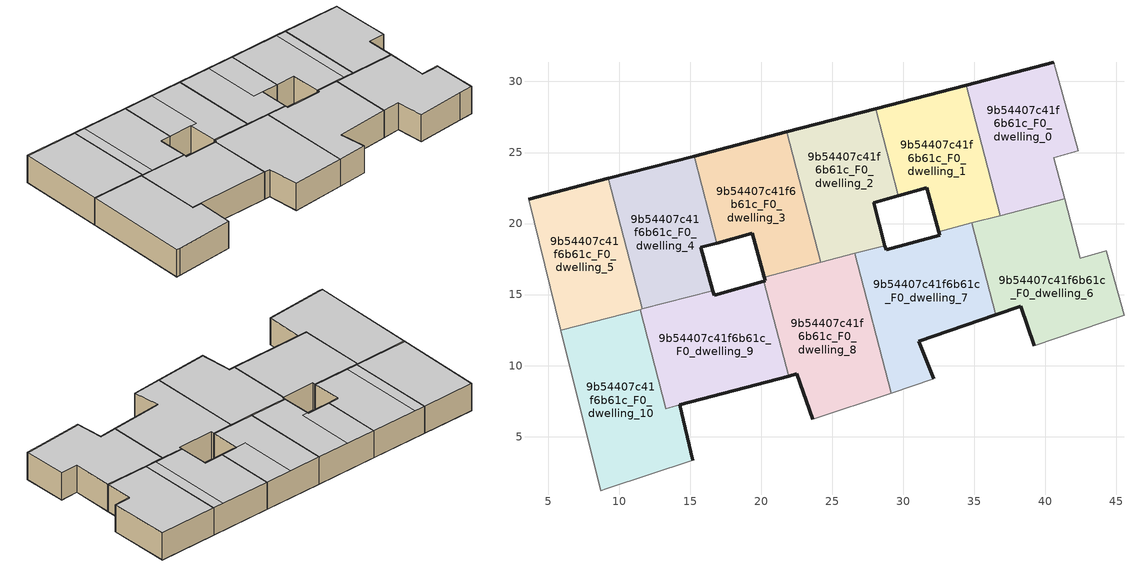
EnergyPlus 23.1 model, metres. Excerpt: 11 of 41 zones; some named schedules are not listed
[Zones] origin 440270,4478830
9b54407c41f6b61c_F0_dwelling_0
 floor ground (EU_floor_Construction): 41.35,21.75 40.58,24.62 42.32,25.13 40.58,31.36 34.42,29.75 36.82,20.57 z0
 wall outside (EU_wall_Construction): 34.42,29.75 40.58,31.36 z0:3
 wall adiabatic (EU_wall_Construction): 40.58,31.36 42.32,25.13 40.58,24.62 41.35,21.75 z0:3
 wall to 9b54407c41f6b61c_F0_dwelling_1 (EU_wall_Construction): 36.82,20.57 34.42,29.75 z0:3
 wall to 9b54407c41f6b61c_F0_dwelling_6 (EU_wall_Construction): 41.35,21.75 36.82,20.57 z0:3
 ceiling to 9b54407c41f6b61c_F1_dwelling_0 (EU_floor_Construction): 40.58,31.36 42.32,25.13 40.58,24.62 41.35,21.75 36.82,20.57 34.42,29.75 z3
9b54407c41f6b61c_F0_dwelling_1
 floor ground (EU_floor_Construction): 36.82,20.57 34.42,29.75 28.06,28.09 29.66,21.97 31.67,22.53 32.51,19.44 z0
 wall outside (EU_wall_Construction): 28.06,28.09 34.42,29.75 / 32.51,19.44 31.67,22.53 29.66,21.97 z0:3
 wall to 9b54407c41f6b61c_F0_dwelling_2 (EU_wall_Construction): 29.66,21.97 28.06,28.09 z0:3
 wall to 9b54407c41f6b61c_F0_dwelling_7 (EU_wall_Construction): 34.81,20.04 32.51,19.44 z0:3
 wall to 9b54407c41f6b61c_F0_dwelling_6 (EU_wall_Construction): 36.82,20.57 34.81,20.04 z0:3
 ceiling to 9b54407c41f6b61c_F1_dwelling_1 (EU_floor_Construction): 33.29,29.45 35.68,20.27 32.51,19.44 31.67,22.53 29.66,21.97 28.06,28.09 z3
 ceiling to 9b54407c41f6b61c_F1_dwelling_0 (EU_floor_Construction): 34.42,29.75 36.82,20.57 35.68,20.27 33.29,29.45 z3
9b54407c41f6b61c_F0_dwelling_10
 floor ground (EU_floor_Construction): 15.17,3.36 14.26,7.24 13.29,6.98 11.47,13.95 5.9,12.49 8.69,1.19 9.09,1.32 z0
 wall outside (EU_wall_Construction): 14.26,7.24 15.17,3.36 z0:3
 wall adiabatic (EU_wall_Construction): 15.17,3.36 9.09,1.32 8.69,1.19 5.9,12.49 z0:3
 wall to 9b54407c41f6b61c_F0_dwelling_9 (EU_wall_Construction): 13.29,6.98 14.26,7.24 / 11.47,13.95 13.29,6.99 z0:3; 13.29,6.99,2.99 13.29,6.99,0 13.29,6.98,0
 wall to 9b54407c41f6b61c_F0_dwelling_5 (EU_wall_Construction): 5.9,12.49 11.47,13.95 z0:3
 ceiling to 9b54407c41f6b61c_F1_dwelling_9 (EU_floor_Construction): 11.47,13.95 13.29,6.98 14.26,7.24 15.17,3.36 9.09,1.32 8.69,1.19 5.9,12.49 z3
9b54407c41f6b61c_F0_dwelling_2
 floor ground (EU_floor_Construction): 28.71,18.45 27.92,21.48 29.66,21.97 28.06,28.09 21.8,26.46 24.2,17.27 z0
 wall outside (EU_wall_Construction): 21.8,26.46 28.06,28.09 / 29.66,21.97 27.92,21.48 28.71,18.45 z0:3
 wall to 9b54407c41f6b61c_F0_dwelling_3 (EU_wall_Construction): 24.2,17.27 21.8,26.46 z0:3
 wall to 9b54407c41f6b61c_F0_dwelling_8 (EU_wall_Construction): 26.58,17.89 24.2,17.27 z0:3
 wall to 9b54407c41f6b61c_F0_dwelling_7 (EU_wall_Construction): 28.71,18.45 26.58,17.89 z0:3
 ceiling to 9b54407c41f6b61c_F1_dwelling_2 (EU_floor_Construction): 25.21,27.35 26.82,21.17 27.92,21.48 28.71,18.45 24.2,17.27 21.8,26.46 z3
 ceiling to 9b54407c41f6b61c_F1_dwelling_1 (EU_floor_Construction): 28.06,28.09 29.66,21.97 26.82,21.17 25.21,27.35 z3
9b54407c41f6b61c_F0_dwelling_3
 floor ground (EU_floor_Construction): 24.2,17.27 21.8,26.46 15.28,24.75 16.88,18.63 19.35,19.32 20.2,16.23 z0
 wall outside (EU_wall_Construction): 15.28,24.75 21.8,26.46 / 20.2,16.23 19.35,19.32 16.88,18.63 z0:3
 wall to 9b54407c41f6b61c_F0_dwelling_4 (EU_wall_Construction): 16.88,18.63 15.28,24.75 z0:3
 wall to 9b54407c41f6b61c_F0_dwelling_8 (EU_wall_Construction): 24.2,17.27 20.2,16.23 z0:3
 ceiling to 9b54407c41f6b61c_F1_dwelling_3 (EU_floor_Construction): 18.4,25.57 19.98,19.5 16.88,18.63 15.29,24.75 z3
 ceiling to 9b54407c41f6b61c_F1_dwelling_2 (EU_floor_Construction): 21.8,26.46 24.2,17.27 20.2,16.23 19.35,19.32 19.98,19.5 18.4,25.57 z3
9b54407c41f6b61c_F0_dwelling_4
 floor ground (EU_floor_Construction): 16.59,15.29 15.75,18.32 16.88,18.63 15.28,24.75 9.24,23.18 11.64,13.99 z0
 wall outside (EU_wall_Construction): 9.24,23.18 15.28,24.75 / 16.88,18.63 15.75,18.32 16.59,15.29 z0:3
 wall to 9b54407c41f6b61c_F0_dwelling_5 (EU_wall_Construction): 11.64,13.99 9.24,23.18 z0:3
 wall to 9b54407c41f6b61c_F0_dwelling_9 (EU_wall_Construction): 16.59,15.29 11.64,13.99 z0:3
 ceiling to 9b54407c41f6b61c_F1_dwelling_4 (EU_floor_Construction): 10.37,23.47 12.77,14.29 11.63,13.99 9.24,23.18 z3
 ceiling to 9b54407c41f6b61c_F1_dwelling_3 (EU_floor_Construction): 15.29,24.75 16.88,18.63 15.75,18.32 16.59,15.29 12.77,14.29 10.37,23.47 z3
9b54407c41f6b61c_F0_dwelling_5
 floor ground (EU_floor_Construction): 11.64,13.99 9.24,23.18 3.62,21.71 5.9,12.49 z0
 wall outside (EU_wall_Construction): 3.62,21.71 9.24,23.18 z0:3
 wall adiabatic (EU_wall_Construction): 5.9,12.49 3.62,21.71 z0:3
 wall to 9b54407c41f6b61c_F0_dwelling_9 (EU_wall_Construction): 11.63,13.99 11.47,13.95 z0:3
 ceiling to 9b54407c41f6b61c_F1_dwelling_4 (EU_floor_Construction): 9.24,23.18 11.63,13.99 5.9,12.49 3.62,21.71 z3
9b54407c41f6b61c_F0_dwelling_6
 floor ground (EU_floor_Construction): 45.53,13.55 44.3,18.09 42.47,17.55 41.35,21.75 34.81,20.04 36.5,13.58 38.27,14.18 39.21,11.41 44.06,13.06 z0
 wall outside (EU_wall_Construction): 39.21,11.41 38.27,14.18 36.5,13.58 z0:3
 wall adiabatic (EU_wall_Construction): 41.35,21.75 42.47,17.55 44.3,18.09 45.53,13.55 44.06,13.06 39.21,11.41 z0:3
 wall to 9b54407c41f6b61c_F0_dwelling_7 (EU_wall_Construction): 36.5,13.58 34.81,20.04 z0:3
 ceiling to 9b54407c41f6b61c_F1_dwelling_5 (EU_floor_Construction): 44.3,18.09 45.53,13.55 44.06,13.06 39.21,11.41 38.27,14.18 36.5,13.58 34.81,20.04 41.35,21.75 42.47,17.55 z3
9b54407c41f6b61c_F0_dwelling_7
 floor ground (EU_floor_Construction): 32.14,9.06 31.08,11.71 36.5,13.58 34.81,20.04 32.51,19.44 32.58,19.17 28.79,18.14 28.71,18.45 26.58,17.89 29.15,8.06 z0
 wall outside (EU_wall_Construction): 28.71,18.45 28.79,18.14 32.58,19.17 32.51,19.44 / 36.5,13.58 31.08,11.71 32.14,9.06 z0:3
 wall to 9b54407c41f6b61c_F0_dwelling_8 (EU_wall_Construction): 29.15,8.06 26.58,17.89 z0:3
 wall adiabatic (EU_wall_Construction): 32.14,9.06 29.15,8.06 z0:3
 ceiling to 9b54407c41f6b61c_F1_dwelling_6 (EU_floor_Construction): 34.81,20.04 36.5,13.58 31.08,11.71 32.14,9.06 29.15,8.06 26.58,17.89 28.71,18.45 28.79,18.14 32.58,19.17 32.51,19.44 z3
9b54407c41f6b61c_F0_dwelling_8
 floor ground (EU_floor_Construction): 29.15,8.06 26.58,17.89 20.2,16.23 20.28,15.96 20.18,15.93 21.92,9.27 22.52,9.42 23.64,6.22 z0
 wall outside (EU_wall_Construction): 20.18,15.93 20.28,15.96 20.2,16.23 / 23.64,6.22 22.52,9.42 21.92,9.27 z0:3
 wall to 9b54407c41f6b61c_F0_dwelling_9 (EU_wall_Construction): 21.92,9.27 20.18,15.93 z0:3
 wall adiabatic (EU_wall_Construction): 29.15,8.06 23.64,6.22 z0:3
 ceiling to 9b54407c41f6b61c_F1_dwelling_7 (EU_floor_Construction): 26.58,17.89 29.15,8.06 23.64,6.22 22.52,9.42 21.92,9.27 20.18,15.93 20.28,15.96 20.2,16.23 z3
9b54407c41f6b61c_F0_dwelling_9
 floor ground (EU_floor_Construction): 21.92,9.27 20.18,15.93 16.68,14.97 16.59,15.29 11.47,13.95 13.29,6.98 z0
 wall outside (EU_wall_Construction): 16.59,15.29 16.68,14.97 20.18,15.93 / 21.92,9.27 14.26,7.24 z0:3
 ceiling to 9b54407c41f6b61c_F1_dwelling_8 (EU_floor_Construction): 20.18,15.93 21.92,9.27 13.29,6.99 11.47,13.95 16.59,15.29 16.68,14.97 z3
[Building]
EU S2 Campaign: North Axis=0; Terrain=City; Solar Distribution=FullExterior
[Site:Location]
Madrid: Latitude=40.5; Longitude=-3.5; Time Zone=1; Elevation=609
[SizingPeriod:WeatherFileDays]
AnnualSizingPeriod: Begin Month=1; Begin Day of Month=1; End Month=12; End Day of Month=31; Day of Week for Start Day=Monday; Use Weather File Daylight Saving Period=No; Use Weather File Rain and Snow Indicators=No
[MATERIAL]
EU_InternalMass_Material: Roughness=MediumRough; Thickness=0.1; Conductivity=1; Density=1800; Specific Heat=900; Thermal Absorptance=0.9; Solar Absorptance=0.7; Visible Absorptance=0.7
[MATERIAL:NOMASS] Roughness=MediumRough; Thermal Absorptance=0.9; Solar Absorptance=0.7; Visible Absorptance=0.7
Name | Thermal Resistance
EU_wall_NoMass | 0.609216
EU_floor_NoMass | 0.568163
[CONSTRUCTION]
EU_wall_Construction: EU_wall_NoMass
EU_floor_Construction: EU_floor_NoMass
EU_InternalMass_Construction: EU_InternalMass_Material
[ZONE] Type=1; Multiplier=1; Ceiling Height=autocalculate; Floor Area=autocalculate; Part of Total Floor Area=Yes
Name | Volume
9b54407c41f6b61c_F0_dwelling_0; 9b54407c41f6b61c_F0_dwelling_4 | 167.145
9b54407c41f6b61c_F0_dwelling_1 | 167.157
9b54407c41f6b61c_F0_dwelling_10 | 212.043
9b54407c41f6b61c_F0_dwelling_2 | 167.142
9b54407c41f6b61c_F0_dwelling_3 | 167.15
9b54407c41f6b61c_F0_dwelling_5 | 167.16
9b54407c41f6b61c_F0_dwelling_6 | 200.568
9b54407c41f6b61c_F0_dwelling_7 | 200.564
9b54407c41f6b61c_F0_dwelling_8 | 200.57
9b54407c41f6b61c_F0_dwelling_9 | 189.114
[INTERNALMASS] Construction=EU_InternalMass_Construction
Name | Zone or ZoneList | Surface Area
9b54407c41f6b61c_F0_dwelling_0_EU_InternalMass | 9b54407c41f6b61c_F0_dwelling_0 | 55.715
9b54407c41f6b61c_F0_dwelling_1_EU_InternalMass | 9b54407c41f6b61c_F0_dwelling_1 | 55.719
9b54407c41f6b61c_F0_dwelling_2_EU_InternalMass | 9b54407c41f6b61c_F0_dwelling_2 | 55.7142
9b54407c41f6b61c_F0_dwelling_3_EU_InternalMass | 9b54407c41f6b61c_F0_dwelling_3 | 55.7163
9b54407c41f6b61c_F0_dwelling_4_EU_InternalMass | 9b54407c41f6b61c_F0_dwelling_4 | 55.715
9b54407c41f6b61c_F0_dwelling_5_EU_InternalMass | 9b54407c41f6b61c_F0_dwelling_5 | 55.7199
9b54407c41f6b61c_F0_dwelling_6_EU_InternalMass | 9b54407c41f6b61c_F0_dwelling_6 | 66.8562
9b54407c41f6b61c_F0_dwelling_7_EU_InternalMass | 9b54407c41f6b61c_F0_dwelling_7 | 66.855
9b54407c41f6b61c_F0_dwelling_8_EU_InternalMass | 9b54407c41f6b61c_F0_dwelling_8 | 66.8567
9b54407c41f6b61c_F0_dwelling_9_EU_InternalMass | 9b54407c41f6b61c_F0_dwelling_9 | 63.0356
9b54407c41f6b61c_F0_dwelling_10_EU_InternalMass | 9b54407c41f6b61c_F0_dwelling_10 | 70.6827
[OTHEREQUIPMENT] Fuel Type=Electricity; Design Level Calculation Method=Watts/Area; Power per Zone Floor Area=1; Fraction Latent=0; Fraction Radiant=0; Fraction Lost=0; Carbon Dioxide Generation Rate=0; EndUse Subcategory=EU_Step8_InternalGains
Name | Zone or ZoneList or Space or SpaceList | Schedule
EU_Step8_InternalGain_9b54407c41f6b61c_F0_dwelling_0_f000 | 9b54407c41f6b61c_F0_dwelling_0 | EU_Step8_GainSchedule_9b54407c41f6b61c_F0_dwelling_0_f000
EU_Step8_InternalGain_9b54407c41f6b61c_F0_dwelling_1_f000 | 9b54407c41f6b61c_F0_dwelling_1 | EU_Step8_GainSchedule_9b54407c41f6b61c_F0_dwelling_1_f000
EU_Step8_InternalGain_9b54407c41f6b61c_F0_dwelling_2_f000 | 9b54407c41f6b61c_F0_dwelling_2 | EU_Step8_GainSchedule_9b54407c41f6b61c_F0_dwelling_2_f000
EU_Step8_InternalGain_9b54407c41f6b61c_F0_dwelling_3_f000 | 9b54407c41f6b61c_F0_dwelling_3 | EU_Step8_GainSchedule_9b54407c41f6b61c_F0_dwelling_3_f000
EU_Step8_InternalGain_9b54407c41f6b61c_F0_dwelling_4_f000 | 9b54407c41f6b61c_F0_dwelling_4 | EU_Step8_GainSchedule_9b54407c41f6b61c_F0_dwelling_4_f000
EU_Step8_InternalGain_9b54407c41f6b61c_F0_dwelling_5_f000 | 9b54407c41f6b61c_F0_dwelling_5 | EU_Step8_GainSchedule_9b54407c41f6b61c_F0_dwelling_5_f000
EU_Step8_InternalGain_9b54407c41f6b61c_F0_dwelling_6_f000 | 9b54407c41f6b61c_F0_dwelling_6 | EU_Step8_GainSchedule_9b54407c41f6b61c_F0_dwelling_6_f000
EU_Step8_InternalGain_9b54407c41f6b61c_F0_dwelling_7_f000 | 9b54407c41f6b61c_F0_dwelling_7 | EU_Step8_GainSchedule_9b54407c41f6b61c_F0_dwelling_7_f000
EU_Step8_InternalGain_9b54407c41f6b61c_F0_dwelling_8_f000 | 9b54407c41f6b61c_F0_dwelling_8 | EU_Step8_GainSchedule_9b54407c41f6b61c_F0_dwelling_8_f000
EU_Step8_InternalGain_9b54407c41f6b61c_F0_dwelling_9_f000 | 9b54407c41f6b61c_F0_dwelling_9 | EU_Step8_GainSchedule_9b54407c41f6b61c_F0_dwelling_9_f000
EU_Step8_InternalGain_9b54407c41f6b61c_F0_dwelling_10_f000 | 9b54407c41f6b61c_F0_dwelling_10 | EU_Step8_GainSchedule_9b54407c41f6b61c_F0_dwelling_10_f000
[ZONEVENTILATION:DESIGNFLOWRATE] Schedule=EU_AlwaysOn; Design Flow Rate Calculation Method=AirChanges/Hour; Air Changes per Hour=0.752966; Ventilation Type=Natural; Fan Pressure Rise=0; Fan Total Efficiency=1; Constant Term Coefficient=1; Temperature Term Coefficient=0; Velocity Term Coefficient=0; Velocity Squared Term Coefficient=0; Minimum Indoor Temperature=-100; Maximum Indoor Temperature=100; Delta Temperature=-100; Minimum Outdoor Temperature=-100; Maximum Outdoor Temperature=100; Maximum Wind Speed=40
Name | Zone or ZoneList or Space or SpaceList
EU_ConstantAir_9b54407c41f6b61c_F0_dwelling_0 | 9b54407c41f6b61c_F0_dwelling_0
EU_ConstantAir_9b54407c41f6b61c_F0_dwelling_1 | 9b54407c41f6b61c_F0_dwelling_1
EU_ConstantAir_9b54407c41f6b61c_F0_dwelling_2 | 9b54407c41f6b61c_F0_dwelling_2
EU_ConstantAir_9b54407c41f6b61c_F0_dwelling_3 | 9b54407c41f6b61c_F0_dwelling_3
EU_ConstantAir_9b54407c41f6b61c_F0_dwelling_4 | 9b54407c41f6b61c_F0_dwelling_4
EU_ConstantAir_9b54407c41f6b61c_F0_dwelling_5 | 9b54407c41f6b61c_F0_dwelling_5
EU_ConstantAir_9b54407c41f6b61c_F0_dwelling_6 | 9b54407c41f6b61c_F0_dwelling_6
EU_ConstantAir_9b54407c41f6b61c_F0_dwelling_7 | 9b54407c41f6b61c_F0_dwelling_7
EU_ConstantAir_9b54407c41f6b61c_F0_dwelling_8 | 9b54407c41f6b61c_F0_dwelling_8
EU_ConstantAir_9b54407c41f6b61c_F0_dwelling_9 | 9b54407c41f6b61c_F0_dwelling_9
EU_ConstantAir_9b54407c41f6b61c_F0_dwelling_10 | 9b54407c41f6b61c_F0_dwelling_10
[HVACTEMPLATE:THERMOSTAT] Constant Heating Setpoint=20; Constant Cooling Setpoint=50
EU_HeatOnly_9b54407c41f6b61c_F0_dwelling_0; EU_HeatOnly_9b54407c41f6b61c_F0_dwelling_1; EU_HeatOnly_9b54407c41f6b61c_F0_dwelling_2; EU_HeatOnly_9b54407c41f6b61c_F0_dwelling_3; EU_HeatOnly_9b54407c41f6b61c_F0_dwelling_4; EU_HeatOnly_9b54407c41f6b61c_F0_dwelling_5; EU_HeatOnly_9b54407c41f6b61c_F0_dwelling_6; EU_HeatOnly_9b54407c41f6b61c_F0_dwelling_7; EU_HeatOnly_9b54407c41f6b61c_F0_dwelling_8; EU_HeatOnly_9b54407c41f6b61c_F0_dwelling_9; EU_HeatOnly_9b54407c41f6b61c_F0_dwelling_10; EU_HeatOnly_9b54407c41f6b61c_F1_dwelling_0; EU_HeatOnly_9b54407c41f6b61c_F1_dwelling_1; EU_HeatOnly_9b54407c41f6b61c_F1_dwelling_2; EU_HeatOnly_9b54407c41f6b61c_F1_dwelling_3; EU_HeatOnly_9b54407c41f6b61c_F1_dwelling_4; EU_HeatOnly_9b54407c41f6b61c_F1_dwelling_5; EU_HeatOnly_9b54407c41f6b61c_F1_dwelling_6; EU_HeatOnly_9b54407c41f6b61c_F1_dwelling_7; EU_HeatOnly_9b54407c41f6b61c_F1_dwelling_8; EU_HeatOnly_9b54407c41f6b61c_F1_dwelling_9; EU_HeatOnly_9b54407c41f6b61c_F2_dwelling_0; EU_HeatOnly_9b54407c41f6b61c_F2_dwelling_1; EU_HeatOnly_9b54407c41f6b61c_F2_dwelling_2; EU_HeatOnly_9b54407c41f6b61c_F2_dwelling_3; EU_HeatOnly_9b54407c41f6b61c_F2_dwelling_4; EU_HeatOnly_9b54407c41f6b61c_F2_dwelling_5; EU_HeatOnly_9b54407c41f6b61c_F2_dwelling_6; EU_HeatOnly_9b54407c41f6b61c_F2_dwelling_7; EU_HeatOnly_9b54407c41f6b61c_F2_dwelling_8; EU_HeatOnly_9b54407c41f6b61c_F2_dwelling_9; EU_HeatOnly_9b54407c41f6b61c_F3_dwelling_0; EU_HeatOnly_9b54407c41f6b61c_F3_dwelling_1; EU_HeatOnly_9b54407c41f6b61c_F3_dwelling_2; EU_HeatOnly_9b54407c41f6b61c_F3_dwelling_3; EU_HeatOnly_9b54407c41f6b61c_F3_dwelling_4; EU_HeatOnly_9b54407c41f6b61c_F3_dwelling_5; EU_HeatOnly_9b54407c41f6b61c_F3_dwelling_6; EU_HeatOnly_9b54407c41f6b61c_F3_dwelling_7; EU_HeatOnly_9b54407c41f6b61c_F3_dwelling_8; EU_HeatOnly_9b54407c41f6b61c_F3_dwelling_9
[HVACTEMPLATE:ZONE:IDEALLOADSAIRSYSTEM] System Availability Schedule=EU_AlwaysOn; Maximum Heating Supply Air Temperature=50; Minimum Cooling Supply Air Temperature=13; Maximum Heating Supply Air Humidity Ratio=0.0156; Minimum Cooling Supply Air Humidity Ratio=0.0077; Heating Limit=NoLimit; Cooling Limit=NoLimit; Heating Availability Schedule=EU_AlwaysOn; Cooling Availability Schedule=EU_CoolingOff; Dehumidification Control Type=ConstantSensibleHeatRatio; Cooling Sensible Heat Ratio=0.7; Dehumidification Setpoint=60; Humidification Control Type=None; Humidification Setpoint=30; Outdoor Air Method=None; Outdoor Air Flow Rate per Person=0.00944; Outdoor Air Flow Rate per Zone Floor Area=0; Outdoor Air Flow Rate per Zone=0; Demand Controlled Ventilation Type=None; Outdoor Air Economizer Type=NoEconomizer; Heat Recovery Type=None; Sensible Heat Recovery Effectiveness=0.7; Latent Heat Recovery Effectiveness=0.65
Name | Template Thermostat
9b54407c41f6b61c_F0_dwelling_0 | EU_HeatOnly_9b54407c41f6b61c_F0_dwelling_0
9b54407c41f6b61c_F0_dwelling_1 | EU_HeatOnly_9b54407c41f6b61c_F0_dwelling_1
9b54407c41f6b61c_F0_dwelling_2 | EU_HeatOnly_9b54407c41f6b61c_F0_dwelling_2
9b54407c41f6b61c_F0_dwelling_3 | EU_HeatOnly_9b54407c41f6b61c_F0_dwelling_3
9b54407c41f6b61c_F0_dwelling_4 | EU_HeatOnly_9b54407c41f6b61c_F0_dwelling_4
9b54407c41f6b61c_F0_dwelling_5 | EU_HeatOnly_9b54407c41f6b61c_F0_dwelling_5
9b54407c41f6b61c_F0_dwelling_6 | EU_HeatOnly_9b54407c41f6b61c_F0_dwelling_6
9b54407c41f6b61c_F0_dwelling_7 | EU_HeatOnly_9b54407c41f6b61c_F0_dwelling_7
9b54407c41f6b61c_F0_dwelling_8 | EU_HeatOnly_9b54407c41f6b61c_F0_dwelling_8
9b54407c41f6b61c_F0_dwelling_9 | EU_HeatOnly_9b54407c41f6b61c_F0_dwelling_9
9b54407c41f6b61c_F0_dwelling_10 | EU_HeatOnly_9b54407c41f6b61c_F0_dwelling_10
[SIZING:ZONE] Zone Cooling Design Supply Air Temperature Input Method=SupplyAirTemperature; Zone Cooling Design Supply Air Temperature=13; Zone Heating Design Supply Air Temperature Input Method=SupplyAirTemperature; Zone Heating Design Supply Air Temperature=50; Zone Cooling Design Supply Air Humidity Ratio=0.008; Zone Heating Design Supply Air Humidity Ratio=0.008; Cooling Design Air Flow Method=DesignDay; Cooling Design Air Flow Rate=0; Cooling Minimum Air Flow per Zone Floor Area=0.000762; Cooling Minimum Air Flow=0; Cooling Minimum Air Flow Fraction=0.2; Heating Design Air Flow Method=DesignDay; Heating Design Air Flow Rate=0; Heating Maximum Air Flow per Zone Floor Area=0.002032; Heating Maximum Air Flow=0.141576; Heating Maximum Air Flow Fraction=0.3; Account for Dedicated Outdoor Air System=No; Dedicated Outdoor Air System Control Strategy=NeutralSupplyAir; Dedicated Outdoor Air Low Setpoint Temperature for Design=autosize; Dedicated Outdoor Air High Setpoint Temperature for Design=autosize; Zone Load Sizing Method=Sensible Load Only No Latent Load; Zone Latent Cooling Design Supply Air Humidity Ratio Input Method=HumidityRatioDifference; Zone Cooling Design Supply Air Humidity Ratio Difference=0.005; Zone Latent Heating Design Supply Air Humidity Ratio Input Method=HumidityRatioDifference; Zone Humidification Design Supply Air Humidity Ratio Difference=0.005
9b54407c41f6b61c_F0_dwelling_0; 9b54407c41f6b61c_F0_dwelling_1; 9b54407c41f6b61c_F0_dwelling_2; 9b54407c41f6b61c_F0_dwelling_3; 9b54407c41f6b61c_F0_dwelling_4; 9b54407c41f6b61c_F0_dwelling_5; 9b54407c41f6b61c_F0_dwelling_6; 9b54407c41f6b61c_F0_dwelling_7; 9b54407c41f6b61c_F0_dwelling_8; 9b54407c41f6b61c_F0_dwelling_9; 9b54407c41f6b61c_F0_dwelling_10
[SCHEDULE:FILE] Column Number=1; Rows to Skip at Top=0; Number of Hours of Data=8760; Column Separator=Comma; Interpolate to Timestep=No; Minutes per Item=60; Adjust Schedule for Daylight Savings=Yes
Name | File
EU_Step8_GainSchedule_9b54407c41f6b61c_F0_dwelling_0_f000 | ../../schedules/9b54407c41f6b61c/9b54407c41f6b61c_F0_dwelling_0_f000_gain.csv
EU_Step8_GainSchedule_9b54407c41f6b61c_F0_dwelling_1_f000 | ../../schedules/9b54407c41f6b61c/9b54407c41f6b61c_F0_dwelling_1_f000_gain.csv
